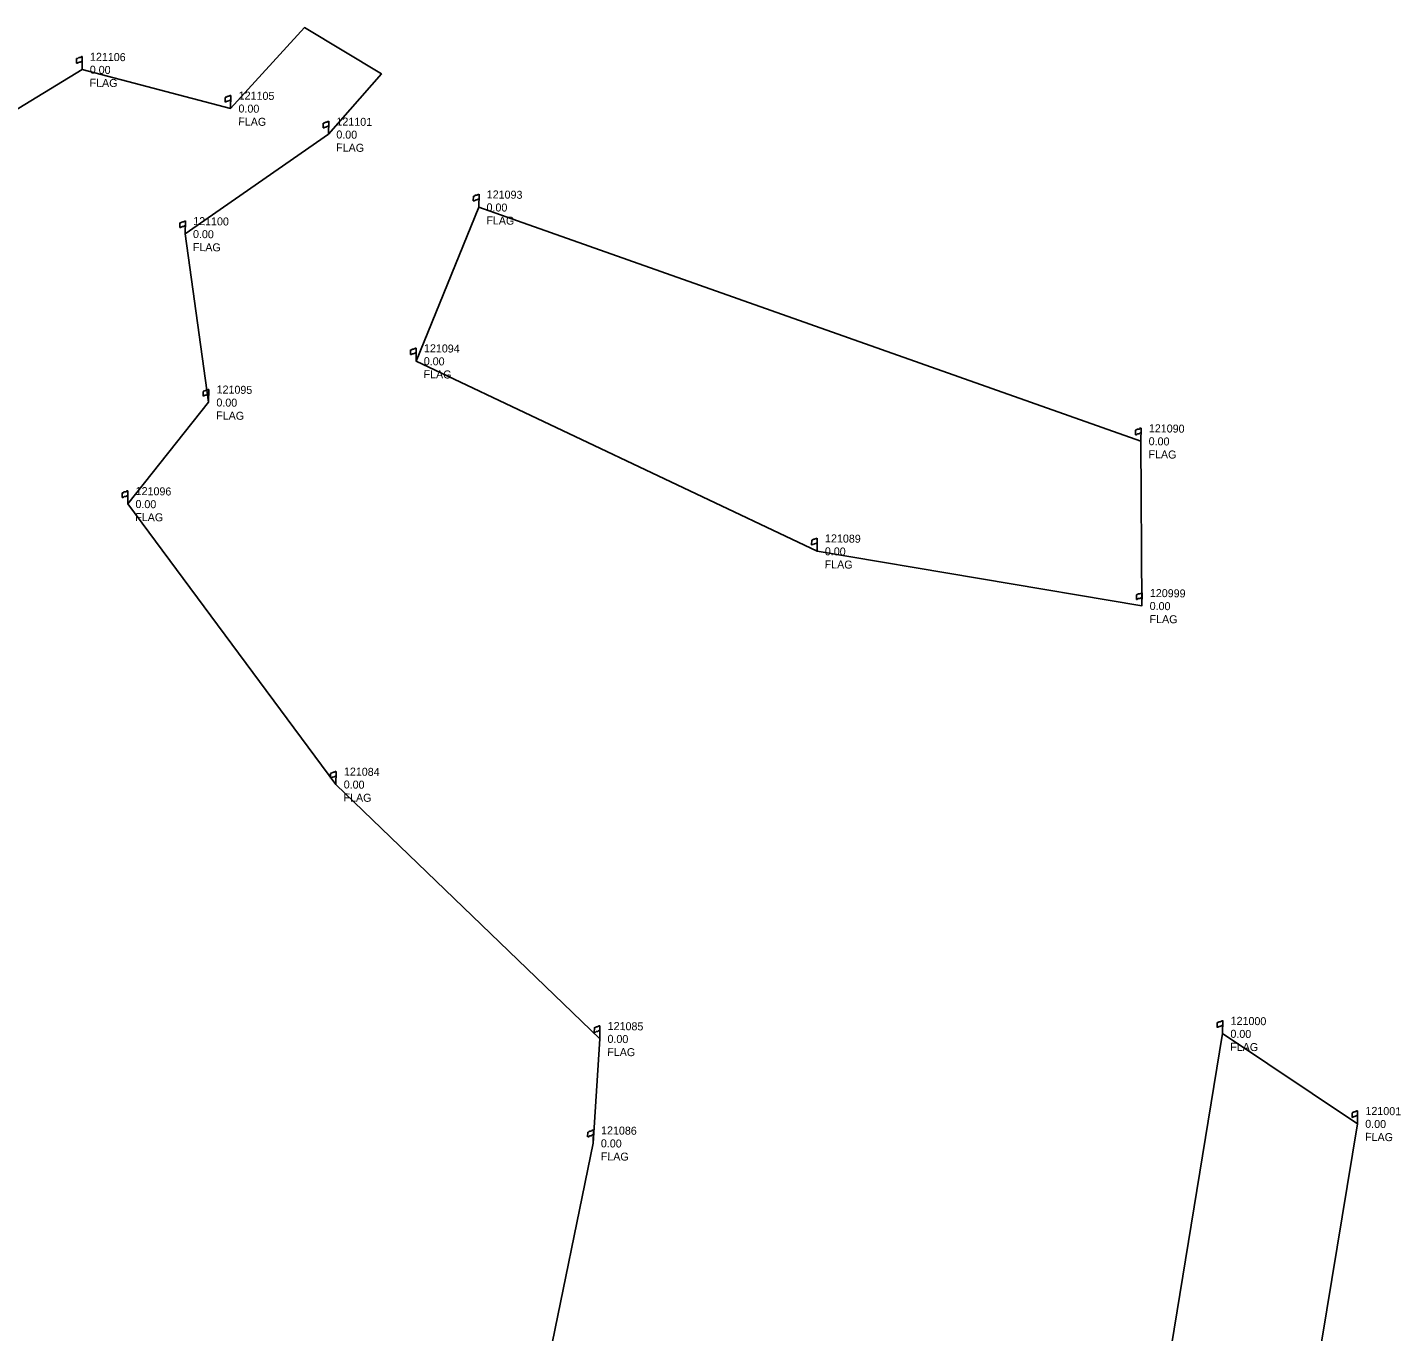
# Model space of a CAD drawing. Extents: x 84755 to 94190, y 99111 to 168318.
# Drawn here: x 86198.6 to 86335.9, y 137960.5 to 138091 of the extents above; entities that cross this region are included whole.
import ezdxf

# ---------------------------------------------------------------- set-up
doc = ezdxf.new("R2010")
doc.units = 0
for name, color, linetype in [('EX_PTS_TOPO_FGP', 7, 'Continuous'), ('EX_TOPO_FLAG', 7, 'Continuous'), ('S_DR_Swamp-marsh-wetland-Non-Permitted', 7, 'Continuous')]:
    doc.layers.add(name, color=color, linetype=linetype)

msp = doc.modelspace()

# ---------------------------------------------------------------- linework, layer by layer
at = {"layer": 'EX_TOPO_FLAG'}
for points in [[(86203.48, 138087.88), (86203.47, 138087.41)], [(86204.02, 138086.77), (86204.04, 138088.07)], [(86218.35, 138083.99), (86218.35, 138083.52)], [(86218.89, 138082.89), (86218.91, 138084.19)], [(86228.14, 138081.4), (86228.14, 138080.93)], [(86228.68, 138080.3), (86228.7, 138081.6)], [(86243.18, 138074.1), (86243.17, 138073.63)], [(86243.72, 138073), (86243.74, 138074.3)], [(86213.81, 138071.43), (86213.8, 138070.96)], [(86214.35, 138070.33), (86214.37, 138071.63)], [(86236.9, 138058.72), (86236.89, 138058.25)], [(86237.44, 138057.61), (86237.46, 138058.91)], [(86216.15, 138054.58), (86216.14, 138054.11)], [(86216.69, 138053.48), (86216.71, 138054.78)], [(86309.43, 138050.7), (86309.42, 138050.23)], [(86309.97, 138049.6), (86309.99, 138050.9)], [(86208.59, 138043.32), (86208.6, 138044.62)], [(86208.05, 138044.42), (86208.04, 138043.95)], [(86277.03, 138039.69), (86277.02, 138039.22)], [(86277.57, 138038.59), (86277.59, 138039.89)], [(86309.53, 138034.22), (86309.52, 138033.75)], [(86310.07, 138033.12), (86310.09, 138034.42)], [(86228.89, 138016.36), (86228.88, 138015.89)], [(86229.43, 138015.26), (86229.45, 138016.56)], [(86255.82, 137989.81), (86255.84, 137991.11)], [(86317.6, 137991.42), (86317.6, 137990.95)], [(86318.14, 137990.32), (86318.16, 137991.62)], [(86255.28, 137990.91), (86255.27, 137990.44)], [(86331.09, 137982.41), (86331.09, 137981.94)], [(86331.64, 137981.31), (86331.65, 137982.61)], [(86254.62, 137980.47), (86254.61, 137980)], [(86255.16, 137979.37), (86255.18, 137980.67)]]:
    msp.add_lwpolyline(points, dxfattribs=at)
for centre, start, end in [((86203.48, 138087.62), 269.1728, 309.4902), ((86203.48, 138088.09), 269.1728, 309.4902), ((86203.75, 138087.29), 89.1728, 129.4902), ((86203.76, 138087.76), 89.1728, 129.4902), ((86203.76, 138087.72), 269.1728, 309.4902), ((86203.76, 138088.19), 269.1728, 309.4902), ((86204.03, 138087.39), 89.1728, 129.4902), ((86204.04, 138087.86), 89.1728, 129.4902), ((86218.36, 138084.21), 269.1728, 309.4902), ((86218.35, 138083.74), 269.1728, 309.4902), ((86218.63, 138083.88), 89.1728, 129.4902), ((86218.62, 138083.41), 89.1728, 129.4902), ((86218.64, 138084.31), 269.1728, 309.4902), ((86218.63, 138083.84), 269.1728, 309.4902), ((86218.91, 138083.98), 89.1728, 129.4902), ((86218.9, 138083.51), 89.1728, 129.4902), ((86228.15, 138081.61), 269.1728, 309.4902), ((86228.14, 138081.14), 269.1728, 309.4902), ((86228.42, 138081.28), 89.1728, 129.4902), ((86228.41, 138080.81), 89.1728, 129.4902), ((86228.43, 138081.71), 269.1728, 309.4902), ((86228.42, 138081.24), 269.1728, 309.4902), ((86228.7, 138081.38), 89.1728, 129.4902), ((86228.69, 138080.91), 89.1728, 129.4902), ((86243.17, 138073.85), 269.1728, 309.4902), ((86243.18, 138074.32), 269.1728, 309.4902), ((86243.45, 138073.51), 89.1728, 129.4902), ((86243.45, 138073.99), 89.1728, 129.4902), ((86243.45, 138073.94), 269.1728, 309.4902), ((86243.46, 138074.42), 269.1728, 309.4902), ((86243.73, 138073.61), 89.1728, 129.4902), ((86243.73, 138074.08), 89.1728, 129.4902), ((86213.81, 138071.18), 269.1728, 309.4902), ((86213.81, 138071.65), 269.1728, 309.4902), ((86214.08, 138070.84), 89.1728, 129.4902), ((86214.09, 138071.31), 89.1728, 129.4902), ((86214.09, 138071.27), 269.1728, 309.4902), ((86214.09, 138071.75), 269.1728, 309.4902), ((86214.36, 138070.94), 89.1728, 129.4902), ((86236.9, 138058.93), 269.1728, 309.4902), ((86237.17, 138058.13), 89.1728, 129.4902), ((86237.17, 138058.6), 89.1728, 129.4902), ((86237.17, 138058.56), 269.1728, 309.4902), ((86237.18, 138059.03), 269.1728, 309.4902), ((86237.45, 138058.23), 89.1728, 129.4902), ((86237.45, 138058.7), 89.1728, 129.4902), ((86236.89, 138058.46), 269.1728, 309.4902), ((86216.15, 138054.8), 269.1728, 309.4902), ((86216.42, 138053.99), 89.1728, 129.4902), ((86216.43, 138054.47), 89.1728, 129.4902), ((86216.42, 138054.42), 269.1728, 309.4902), ((86216.43, 138054.9), 269.1728, 309.4902), ((86216.7, 138054.09), 89.1728, 129.4902), ((86216.71, 138054.56), 89.1728, 129.4902), ((86216.15, 138054.33), 269.1728, 309.4902), ((86309.42, 138050.44), 269.1728, 309.4902), ((86309.43, 138050.92), 269.1728, 309.4902), ((86309.7, 138050.11), 89.1728, 129.4902), ((86309.71, 138050.58), 89.1728, 129.4902), ((86309.7, 138050.54), 269.1728, 309.4902), ((86309.71, 138051.01), 269.1728, 309.4902), ((86309.98, 138050.21), 89.1728, 129.4902), ((86309.98, 138050.68), 89.1728, 129.4902), ((86208.33, 138044.74), 269.1728, 309.4902), ((86208.6, 138044.41), 89.1728, 129.4902), ((86208.04, 138044.17), 269.1728, 309.4902), ((86208.05, 138044.64), 269.1728, 309.4902), ((86208.32, 138043.84), 89.1728, 129.4902), ((86208.32, 138044.31), 89.1728, 129.4902), ((86208.32, 138044.27), 269.1728, 309.4902), ((86208.59, 138043.93), 89.1728, 129.4902), ((86277.02, 138039.44), 269.1728, 309.4902), ((86277.03, 138039.91), 269.1728, 309.4902), ((86277.3, 138039.1), 89.1728, 129.4902), ((86277.3, 138039.58), 89.1728, 129.4902), ((86277.3, 138039.54), 269.1728, 309.4902), ((86277.31, 138040.01), 269.1728, 309.4902), ((86277.58, 138039.2), 89.1728, 129.4902), ((86277.58, 138039.67), 89.1728, 129.4902), ((86309.53, 138033.97), 269.1728, 309.4902), ((86309.53, 138034.44), 269.1728, 309.4902), ((86309.8, 138033.64), 89.1728, 129.4902), ((86309.81, 138034.11), 89.1728, 129.4902), ((86309.81, 138034.07), 269.1728, 309.4902), ((86309.81, 138034.54), 269.1728, 309.4902), ((86310.08, 138033.73), 89.1728, 129.4902), ((86310.09, 138034.2), 89.1728, 129.4902), ((86228.89, 138016.11), 269.1728, 309.4902), ((86228.89, 138016.58), 269.1728, 309.4902), ((86229.16, 138015.78), 89.1728, 129.4902), ((86229.17, 138016.25), 89.1728, 129.4902), ((86229.17, 138016.21), 269.1728, 309.4902), ((86229.17, 138016.68), 269.1728, 309.4902), ((86229.44, 138015.88), 89.1728, 129.4902), ((86229.45, 138016.35), 89.1728, 129.4902), ((86255.56, 137990.79), 89.1728, 129.4902), ((86255.56, 137991.22), 269.1728, 309.4902), ((86255.84, 137990.89), 89.1728, 129.4902), ((86317.61, 137991.64), 269.1728, 309.4902), ((86317.6, 137991.17), 269.1728, 309.4902), ((86317.88, 137991.3), 89.1728, 129.4902), ((86317.87, 137990.83), 89.1728, 129.4902), ((86317.89, 137991.73), 269.1728, 309.4902), ((86317.88, 137991.26), 269.1728, 309.4902), ((86318.16, 137991.4), 89.1728, 129.4902), ((86318.15, 137990.93), 89.1728, 129.4902), ((86255.28, 137990.65), 269.1728, 309.4902), ((86255.28, 137991.12), 269.1728, 309.4902), ((86255.55, 137990.32), 89.1728, 129.4902), ((86255.56, 137990.75), 269.1728, 309.4902), ((86255.83, 137990.42), 89.1728, 129.4902), ((86331.1, 137982.63), 269.1728, 309.4902), ((86331.09, 137982.15), 269.1728, 309.4902), ((86331.37, 137982.29), 89.1728, 129.4902), ((86331.36, 137981.82), 89.1728, 129.4902), ((86331.38, 137982.72), 269.1728, 309.4902), ((86331.37, 137982.25), 269.1728, 309.4902), ((86331.65, 137982.39), 89.1728, 129.4902), ((86331.64, 137981.92), 89.1728, 129.4902), ((86254.62, 137980.21), 269.1728, 309.4902), ((86254.62, 137980.68), 269.1728, 309.4902), ((86254.89, 137979.88), 89.1728, 129.4902), ((86254.9, 137980.35), 89.1728, 129.4902), ((86254.9, 137980.31), 269.1728, 309.4902), ((86254.9, 137980.78), 269.1728, 309.4902), ((86255.17, 137979.98), 89.1728, 129.4902), ((86255.18, 137980.45), 89.1728, 129.4902)]:
    msp.add_arc(centre, 0.215, start, end, dxfattribs=at)
msp.add_ellipse((86214.37, 138071.41), major_axis=(-0.215, -0.016), ratio=0.999999, start_param=4.621888, end_param=5.32556, dxfattribs=at)
at = {"layer": 'S_DR_Swamp-marsh-wetland-Non-Permitted'}
for points in [[(86186.62, 138076.18), (86204.02, 138086.77), (86218.89, 138082.89), (86226.27, 138090.98), (86233.97, 138086.33), (86228.68, 138080.3), (86214.35, 138070.33), (86216.69, 138053.48), (86208.59, 138043.32), (86229.43, 138015.26), (86255.82, 137989.81), (86255.16, 137979.37), (86250.52, 137956.75)], [(86306.18, 137917.29), (86318.14, 137990.32), (86331.64, 137981.31), (86317.3, 137894.33)]]:
    msp.add_lwpolyline(points, dxfattribs=at)
msp.add_lwpolyline([(86309.97, 138049.6), (86310.07, 138033.12), (86277.57, 138038.59), (86237.44, 138057.61), (86243.72, 138073)], close=True, dxfattribs=at)

# ---------------------------------------------------------------- texts
at = {"layer": 'EX_PTS_TOPO_FGP'}
for s, p in [('0.00', (86204.79, 138086.36)), ('121106', (86204.81, 138087.66)), ('FLAG', (86204.77, 138085.06)), ('121105', (86219.69, 138083.78)), ('0.00', (86219.67, 138082.48)), ('FLAG', (86219.65, 138081.18)), ('121101', (86229.47, 138081.18)), ('0.00', (86229.46, 138079.88)), ('FLAG', (86229.44, 138078.58)), ('121093', (86244.51, 138073.89)), ('0.00', (86244.49, 138072.59)), ('FLAG', (86244.47, 138071.29)), ('0.00', (86215.12, 138069.92)), ('121100', (86215.14, 138071.22)), ('FLAG', (86215.1, 138068.62)), ('121094', (86238.23, 138058.5)), ('0.00', (86238.21, 138057.2)), ('FLAG', (86238.19, 138055.9)), ('121095', (86217.48, 138054.37)), ('0.00', (86217.46, 138053.07)), ('FLAG', (86217.44, 138051.77)), ('121090', (86310.76, 138050.49)), ('0.00', (86310.74, 138049.19)), ('FLAG', (86310.72, 138047.89)), ('121096', (86209.38, 138044.21)), ('0.00', (86209.36, 138042.91)), ('FLAG', (86209.34, 138041.61)), ('121089', (86278.36, 138039.48)), ('0.00', (86278.34, 138038.18)), ('FLAG', (86278.32, 138036.88)), ('120999', (86310.86, 138034.01)), ('0.00', (86310.84, 138032.71)), ('FLAG', (86310.83, 138031.41)), ('121084', (86230.22, 138016.15)), ('0.00', (86230.2, 138014.85)), ('FLAG', (86230.18, 138013.55)), ('121085', (86256.61, 137990.69)), ('121000', (86318.94, 137991.21)), ('0.00', (86256.59, 137989.4)), ('0.00', (86318.92, 137989.91)), ('FLAG', (86256.57, 137988.1)), ('FLAG', (86318.9, 137988.61)), ('121001', (86332.43, 137982.2)), ('0.00', (86332.41, 137980.9)), ('121086', (86255.95, 137980.25)), ('FLAG', (86332.39, 137979.6)), ('0.00', (86255.93, 137978.95)), ('FLAG', (86255.92, 137977.65))]:
    msp.add_text(s, height=0.8, rotation=359.1728, dxfattribs=at).set_placement(p)

doc.saveas('drawing.dxf')
